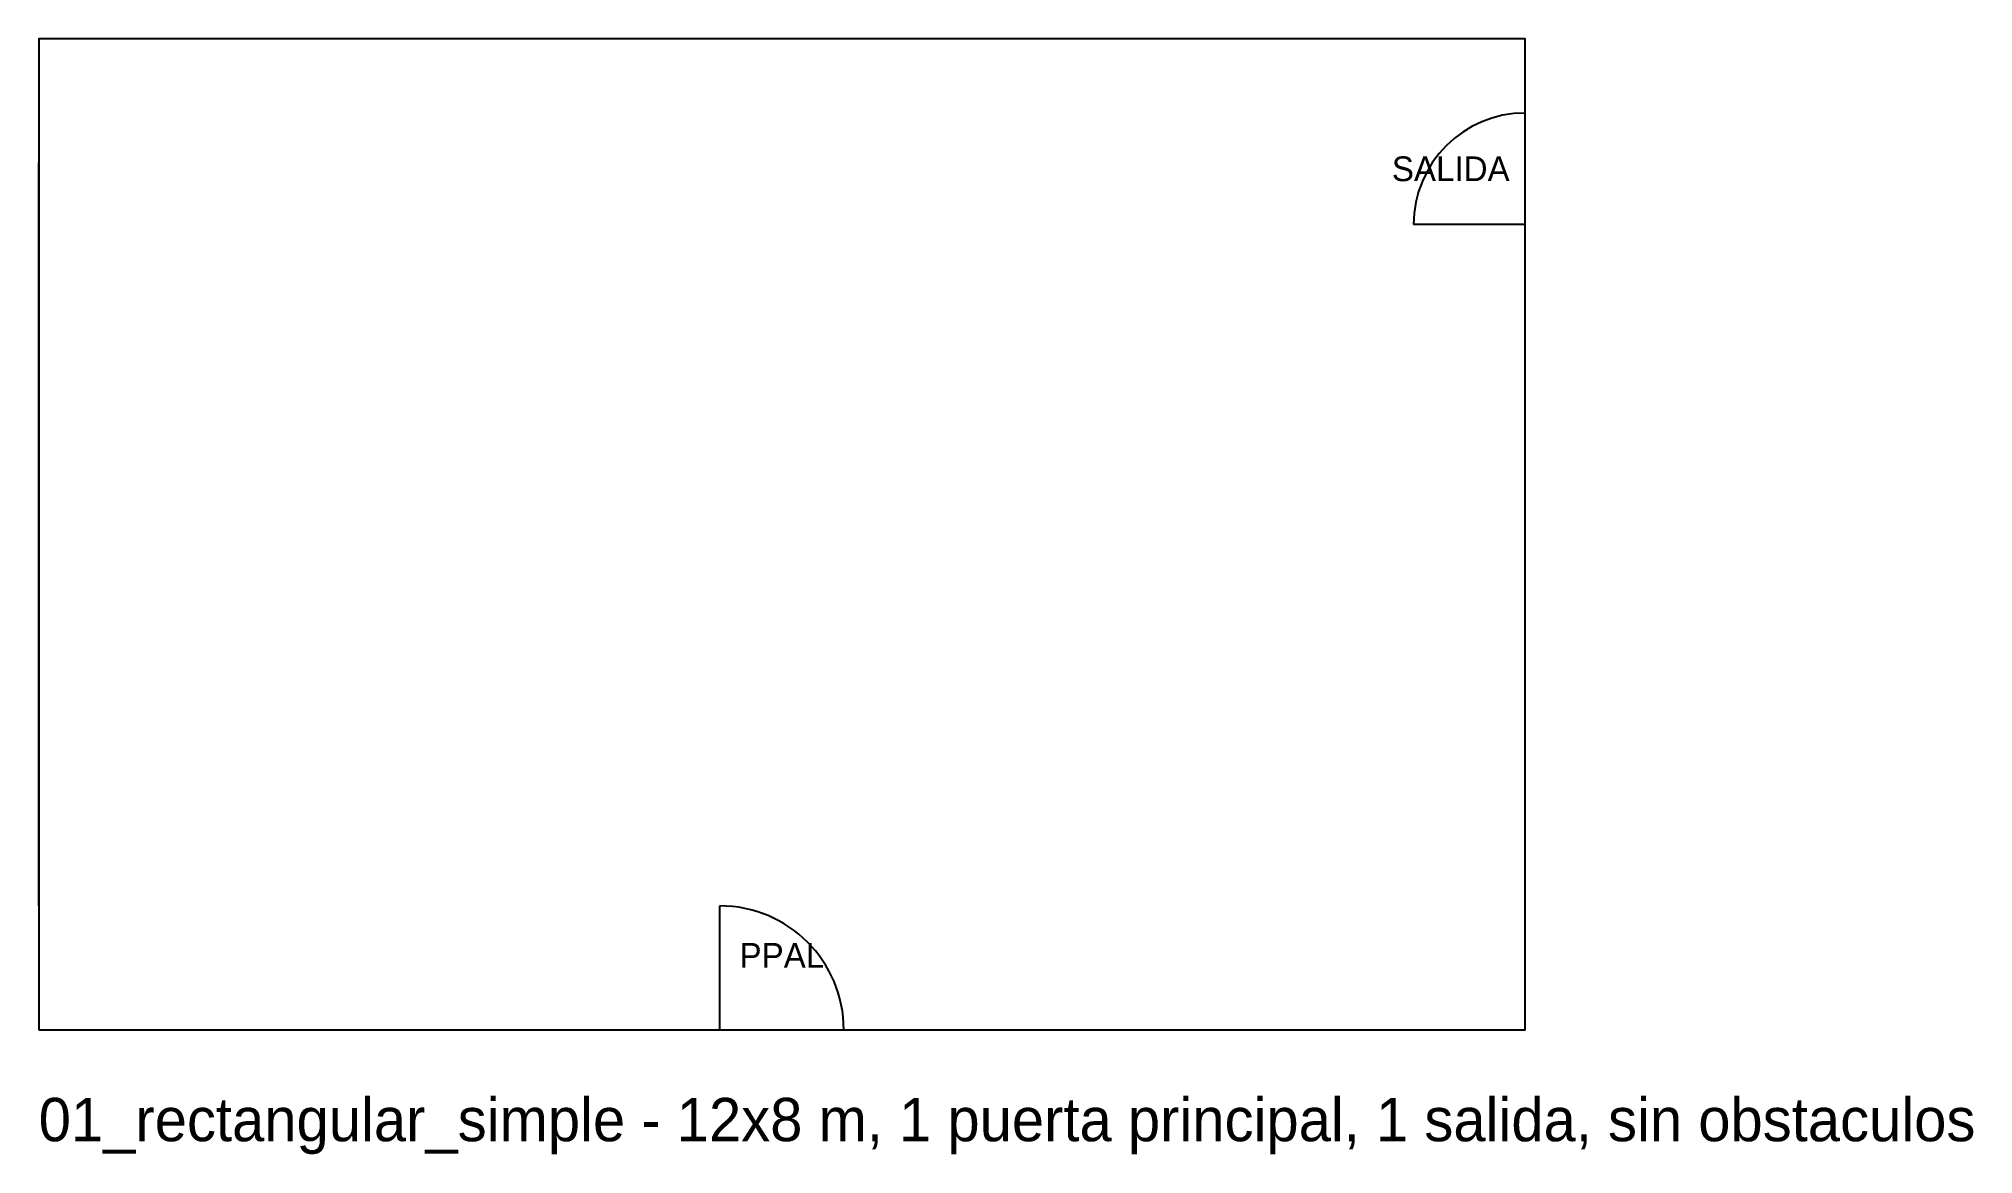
# Model space of a CAD drawing. Header units: millimetres. Extents: x 0 to 15619, y -1006 to 8000.
import ezdxf
from ezdxf.enums import TextEntityAlignment as Align

# ---------------------------------------------------------------- set-up
doc = ezdxf.new("R2010")
doc.units = ezdxf.units.MM
for name, color, linetype in [('A-MURO-EXT', 7, 'Continuous'), ('A-PUERTA-PPAL', 3, 'Continuous'), ('A-PUERTA-SALIDA', 2, 'Continuous'), ('A-TEXTO', 8, 'Continuous'), ('A-VENTANA', 140, 'Continuous')]:
    doc.layers.add(name, color=color, linetype=linetype)

msp = doc.modelspace()

# ---------------------------------------------------------------- linework, layer by layer
at = {"layer": 'A-MURO-EXT'}
msp.add_lwpolyline([(0, 0), (12000, 0), (12000, 8000), (0, 8000)], close=True, dxfattribs=at)
at = {"layer": 'A-PUERTA-PPAL'}
for q in [(5500, 1000), (6500, 0)]:
    msp.add_line((5500, 0), q, dxfattribs=at)
msp.add_arc((5500, 0), 1000, 0, 90, dxfattribs=at)
at = {"layer": 'A-PUERTA-SALIDA'}
for q in [(12000, 7400), (11100, 6500)]:
    msp.add_line((12000, 6500), q, dxfattribs=at)
msp.add_arc((12000, 6500), 900, 90, 180, dxfattribs=at)
at = {"layer": 'A-VENTANA'}
msp.add_line((0, 1000), (0, 7000), dxfattribs=at)

# ---------------------------------------------------------------- texts
at = {"layer": 'A-TEXTO'}
for s, p in [('SALIDA', (11400, 6950)), ('PPAL', (6000, 600))]:
    msp.add_text(s, height=200, dxfattribs=at).set_placement(p, align=Align.MIDDLE_CENTER)
msp.add_text('01_rectangular_simple - 12x8 m, 1 puerta principal, 1 salida, sin obstaculos', height=350, dxfattribs=at).set_placement((0, -900))

doc.saveas('drawing.dxf')
